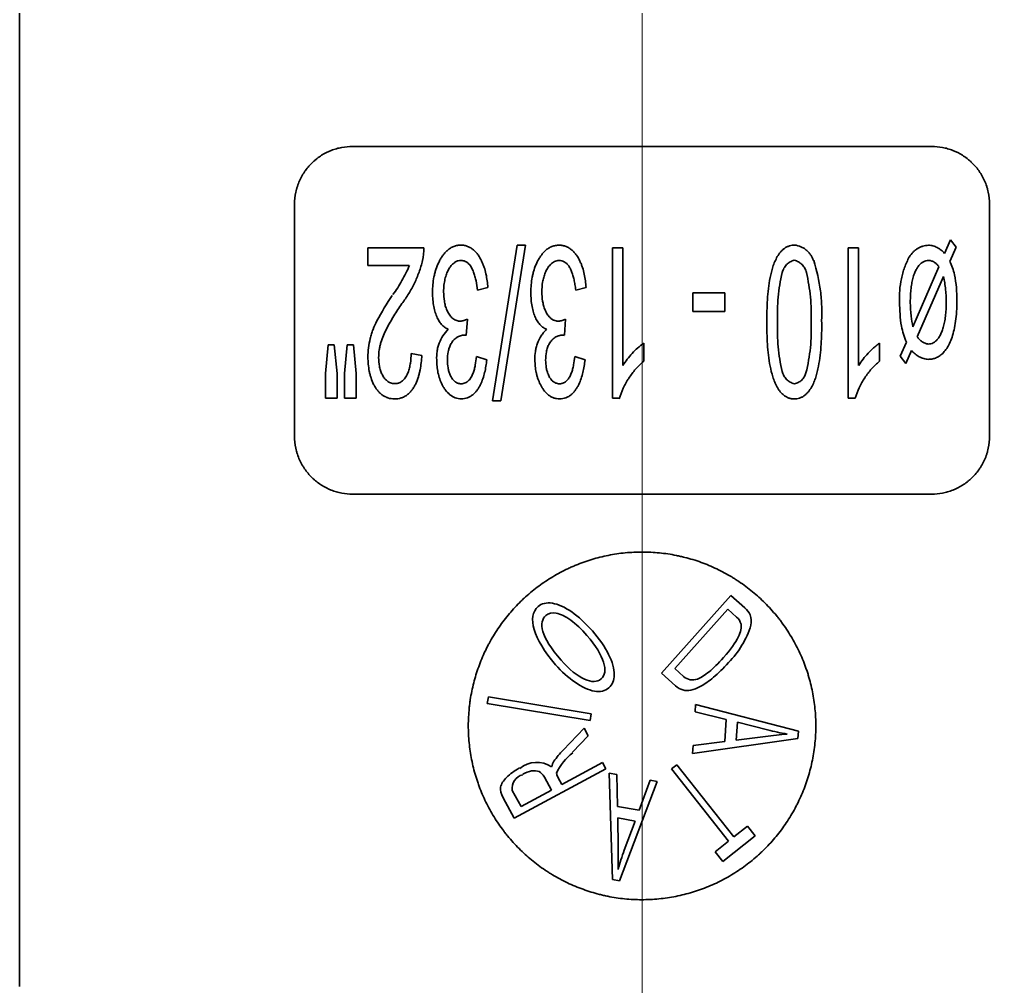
# Model space of a CAD drawing. Extents: x 5987 to 10491, y -672 to 3708.
# Drawn here: x 8642.02 to 8658.77, y 2698.53 to 2715.22 of the extents above; entities that cross this region are included whole.
import ezdxf

# ---------------------------------------------------------------- set-up
doc = ezdxf.new("R2010")
doc.units = 0
doc.header["$LTSCALE"] = 5
doc.layers.get('0').update_dxf_attribs({"linetype": 'CONTINUOUS', "lineweight": 0})
doc.layers.add('1', color=7, linetype='CONTINUOUS', true_color=0xffffff)

msp = doc.modelspace()

# ---------------------------------------------------------------- linework, layer by layer
at = {"color": 4}
msp.add_line((8652.773, 2731.526), (8652.773, 2631.526), dxfattribs=at)
at = {"layer": '1', "color": 7, "linetype": 'Continuous', "lineweight": 35}
for p, q in [((8642.023, 2738.026), (8642.023, 2698.526)), ((8657.773, 2713.026), (8647.773, 2713.026)), ((8646.773, 2708.026), (8646.773, 2712.026)), ((8658.773, 2712.026), (8658.773, 2708.026)), ((8657.997, 2711.178), (8658.1, 2711.417)), ((8658.1, 2711.417), (8658.195, 2711.29)), ((8648.039, 2711.279), (8649.004, 2711.279)), ((8648.039, 2711.279), (8648.039, 2710.971)), ((8650.193, 2708.635), (8650.615, 2711.322)), ((8650.76, 2711.322), (8650.337, 2708.635)), ((8650.615, 2711.322), (8650.76, 2711.322)), ((8652.264, 2711.279), (8652.442, 2711.279)), ((8652.264, 2711.279), (8652.264, 2708.679)), ((8652.442, 2709.245), (8652.442, 2711.279)), ((8656.334, 2711.279), (8656.512, 2711.279)), ((8656.334, 2711.279), (8656.334, 2708.679)), ((8656.512, 2709.245), (8656.512, 2711.279)), ((8658.195, 2711.29), (8658.088, 2711.043)), ((8648.754, 2710.971), (8648.039, 2710.971)), ((8657.45, 2709.913), (8657.896, 2710.948)), ((8657.975, 2710.781), (8657.525, 2709.741)), ((8650.11, 2710.589), (8649.931, 2710.547)), ((8651.806, 2710.589), (8651.627, 2710.547)), ((8653.651, 2710.498), (8654.202, 2710.498)), ((8653.651, 2710.498), (8653.651, 2710.177)), ((8654.202, 2710.177), (8654.202, 2710.498)), ((8654.202, 2710.177), (8653.651, 2710.177)), ((8649.737, 2709.766), (8649.757, 2710.046)), ((8651.433, 2709.767), (8651.453, 2710.046)), ((8657.23, 2709.404), (8657.337, 2709.65)), ((8647.305, 2709.105), (8647.353, 2709.6)), ((8647.353, 2709.6), (8647.46, 2709.6)), ((8647.46, 2709.6), (8647.51, 2709.105)), ((8647.634, 2709.105), (8647.68, 2709.6)), ((8647.68, 2709.6), (8647.789, 2709.6)), ((8647.789, 2709.6), (8647.838, 2709.105)), ((8652.801, 2709.32), (8652.801, 2709.629)), ((8656.871, 2709.32), (8656.871, 2709.629)), ((8657.424, 2709.506), (8657.327, 2709.279)), ((8648.786, 2709.453), (8648.97, 2709.42)), ((8649.913, 2709.4), (8650.092, 2709.342)), ((8651.61, 2709.4), (8651.788, 2709.342)), ((8657.327, 2709.279), (8657.23, 2709.404)), ((8647.305, 2709.105), (8647.305, 2708.679)), ((8647.51, 2708.679), (8647.51, 2709.105)), ((8647.634, 2709.105), (8647.634, 2708.679)), ((8647.838, 2708.679), (8647.838, 2709.105)), ((8647.51, 2708.679), (8647.305, 2708.679)), ((8647.838, 2708.679), (8647.634, 2708.679)), ((8652.379, 2708.679), (8652.264, 2708.679)), ((8656.452, 2708.679), (8656.334, 2708.679)), ((8650.337, 2708.635), (8650.193, 2708.635)), ((8647.773, 2707.026), (8657.773, 2707.026)), ((8654.305, 2705.278), (8653.106, 2703.935)), ((8654.548, 2705.061), (8654.305, 2705.278)), ((8653.337, 2704.014), (8654.252, 2705.04)), ((8654.252, 2705.04), (8654.406, 2704.902)), ((8653.491, 2703.877), (8653.337, 2704.014)), ((8653.106, 2703.935), (8653.348, 2703.719)), ((8650.119, 2703.527), (8650.1, 2703.41)), ((8651.895, 2703.234), (8650.119, 2703.527)), ((8650.1, 2703.41), (8651.876, 2703.116)), ((8653.69, 2703.266), (8653.697, 2703.392)), ((8655.472, 2702.935), (8653.697, 2703.392)), ((8651.876, 2703.116), (8651.895, 2703.234)), ((8653.69, 2703.266), (8654.227, 2703.135)), ((8654.227, 2703.135), (8654.204, 2702.757)), ((8651.773, 2702.984), (8651.41, 2702.609)), ((8651.844, 2702.854), (8651.773, 2702.984)), ((8654.399, 2702.782), (8654.418, 2703.087)), ((8654.418, 2703.087), (8654.94, 2702.956)), ((8651.57, 2702.571), (8651.844, 2702.854)), ((8653.645, 2702.551), (8655.465, 2702.808)), ((8654.903, 2702.844), (8654.399, 2702.782)), ((8655.472, 2702.935), (8655.465, 2702.808)), ((8653.645, 2702.551), (8653.654, 2702.687)), ((8654.204, 2702.757), (8653.654, 2702.687)), ((8650.564, 2701.433), (8652.149, 2702.287)), ((8652.092, 2702.392), (8651.388, 2702.013)), ((8652.149, 2702.287), (8652.092, 2702.392)), ((8653.376, 2702.356), (8653.283, 2702.282)), ((8653.283, 2702.282), (8654.266, 2701.036)), ((8654.36, 2701.11), (8653.376, 2702.356)), ((8651.086, 2702.14), (8651.207, 2701.915)), ((8651.388, 2702.013), (8651.318, 2702.143)), ((8652.339, 2702.188), (8652.205, 2702.211)), ((8652.205, 2702.211), (8652.26, 2700.375)), ((8652.339, 2702.188), (8652.348, 2701.634)), ((8652.386, 2700.353), (8653.035, 2702.067)), ((8652.911, 2702.089), (8652.721, 2701.569)), ((8653.035, 2702.067), (8652.911, 2702.089)), ((8650.375, 2701.785), (8650.564, 2701.433)), ((8650.683, 2701.633), (8650.533, 2701.911)), ((8651.207, 2701.915), (8650.683, 2701.633)), ((8652.721, 2701.569), (8652.348, 2701.634)), ((8652.352, 2701.437), (8652.358, 2700.929)), ((8652.352, 2701.437), (8652.653, 2701.384)), ((8652.653, 2701.384), (8652.465, 2700.879)), ((8654.592, 2701.293), (8654.36, 2701.11)), ((8654.724, 2701.127), (8654.592, 2701.293)), ((8654.165, 2700.685), (8654.724, 2701.127)), ((8654.266, 2701.036), (8654.034, 2700.852)), ((8654.034, 2700.852), (8654.165, 2700.685)), ((8652.26, 2700.375), (8652.386, 2700.353))]:
    msp.add_line(p, q, dxfattribs=at)
for centre, radius, start, end in [((8654.278, 2704.758), 0.405, 27.0957, 48.2605), ((8654.231, 2704.706), 0.263, 17.1388, 48.2605), ((8654.341, 2704.834), 0.317, 346.8867, 20.1022), ((8653.153, 2705.225), 1.569, 315.1419, 342.8269), ((8653.644, 2704.048), 0.23, 228.2605, 291.4392), ((8655.985, 2707.127), 4.3, 255.9385, 260.5571), ((8655.975, 2694.803), 8.112, 94.9161, 97.5911), ((8652.457, 2701.593), 1.459, 135.875, 145.744), ((8652.137, 2701.83), 0.922, 127.4414, 155.8018), ((8650.954, 2701.934), 0.462, 56.3406, 129.2567), ((8651.586, 2702.214), 0.39, 149.005, 164.3647), ((8650.764, 2701.951), 0.235, 101.8972, 189.9808), ((8651.494, 2702.237), 0.2, 188.3447, 208.311), ((8644.248, 2700.748), 8.112, 358.6035, 1.2786), ((8656.496, 2699.382), 4.3, 159.6259, 164.2445)]:
    msp.add_arc(centre, radius, start, end, dxfattribs=at)
for points, knots in [([(8646.773, 2712.026), (8646.773, 2712.098), (8646.781, 2712.168), (8646.799, 2712.253), (8646.803, 2712.27), (8646.812, 2712.304), (8646.817, 2712.321), (8646.833, 2712.37), (8646.846, 2712.402), (8646.874, 2712.465), (8646.889, 2712.495), (8646.914, 2712.539), (8646.923, 2712.553), (8646.941, 2712.581), (8646.951, 2712.595), (8646.999, 2712.663), (8647.042, 2712.712), (8647.101, 2712.767), (8647.113, 2712.778), (8647.138, 2712.798), (8647.15, 2712.809), (8647.188, 2712.838), (8647.214, 2712.856), (8647.294, 2712.906), (8647.35, 2712.934), (8647.437, 2712.969), (8647.467, 2712.979), (8647.527, 2712.996), (8647.557, 2713.003), (8647.648, 2713.02), (8647.71, 2713.026), (8647.773, 2713.026)], [0, 0, 0, 0, 0.125, 0.125, 0.15625, 0.15625, 0.1875, 0.1875, 0.25, 0.25, 0.3125, 0.3125, 0.34375, 0.34375, 0.375, 0.375, 0.5, 0.5, 0.53125, 0.53125, 0.5625, 0.5625, 0.625, 0.625, 0.75, 0.75, 0.8125, 0.8125, 0.875, 0.875, 1, 1, 1, 1]), ([(8658.773, 2712.026), (8658.773, 2712.098), (8658.765, 2712.168), (8658.747, 2712.253), (8658.743, 2712.27), (8658.734, 2712.304), (8658.729, 2712.321), (8658.712, 2712.37), (8658.7, 2712.402), (8658.672, 2712.465), (8658.657, 2712.495), (8658.632, 2712.539), (8658.623, 2712.553), (8658.605, 2712.581), (8658.595, 2712.595), (8658.547, 2712.663), (8658.504, 2712.712), (8658.445, 2712.767), (8658.433, 2712.778), (8658.408, 2712.798), (8658.396, 2712.809), (8658.358, 2712.838), (8658.332, 2712.856), (8658.252, 2712.906), (8658.196, 2712.934), (8658.109, 2712.969), (8658.079, 2712.979), (8658.019, 2712.996), (8657.989, 2713.003), (8657.898, 2713.02), (8657.836, 2713.026), (8657.773, 2713.026)], [0, 0, 0, 0, 0.125, 0.125, 0.15625, 0.15625, 0.1875, 0.1875, 0.25, 0.25, 0.3125, 0.3125, 0.34375, 0.34375, 0.375, 0.375, 0.5, 0.5, 0.53125, 0.53125, 0.5625, 0.5625, 0.625, 0.625, 0.75, 0.75, 0.8125, 0.8125, 0.875, 0.875, 1, 1, 1, 1]), ([(8655.408, 2711.324), (8655.445, 2711.319), (8655.48, 2711.31), (8655.531, 2711.288), (8655.548, 2711.28), (8655.579, 2711.26), (8655.594, 2711.25), (8655.615, 2711.232), (8655.622, 2711.226), (8655.636, 2711.213), (8655.642, 2711.207), (8655.661, 2711.186), (8655.684, 2711.157), (8655.703, 2711.125), (8655.716, 2711.099), (8655.719, 2711.091), (8655.726, 2711.073), (8655.73, 2711.064), (8655.733, 2711.055)], [0, 0, 0, 0, 0.25, 0.25, 0.375, 0.375, 0.5, 0.5, 0.5625, 0.5625, 0.625, 0.625, 0.75, 0.875, 0.875, 0.9375, 0.9375, 1, 1, 1, 1]), ([(8649.648, 2711.322), (8649.626, 2711.322), (8649.595, 2711.32), (8649.564, 2711.313), (8649.543, 2711.307), (8649.533, 2711.304), (8649.503, 2711.292), (8649.484, 2711.283), (8649.456, 2711.266), (8649.448, 2711.26), (8649.43, 2711.247), (8649.422, 2711.24), (8649.397, 2711.218), (8649.382, 2711.203), (8649.354, 2711.171), (8649.34, 2711.154), (8649.315, 2711.118), (8649.303, 2711.1), (8649.281, 2711.062), (8649.271, 2711.042), (8649.243, 2710.984), (8649.227, 2710.943), (8649.206, 2710.88), (8649.2, 2710.859), (8649.189, 2710.816), (8649.184, 2710.795), (8649.163, 2710.686), (8649.156, 2710.598), (8649.156, 2710.51)], [0, 0, 0, 0, 0.0625, 0.09375, 0.09375, 0.125, 0.125, 0.1875, 0.1875, 0.21875, 0.21875, 0.25, 0.25, 0.3125, 0.3125, 0.375, 0.375, 0.4375, 0.4375, 0.5, 0.5, 0.625, 0.625, 0.6875, 0.6875, 0.75, 0.75, 1, 1, 1, 1]), ([(8650.11, 2710.589), (8650.107, 2710.629), (8650.104, 2710.669), (8650.093, 2710.747), (8650.087, 2710.786), (8650.07, 2710.864), (8650.059, 2710.902), (8650.041, 2710.958), (8650.034, 2710.977), (8650.019, 2711.014), (8650.011, 2711.032), (8649.985, 2711.086), (8649.965, 2711.121), (8649.93, 2711.169), (8649.918, 2711.184), (8649.898, 2711.206), (8649.891, 2711.213), (8649.876, 2711.227), (8649.869, 2711.234), (8649.847, 2711.253), (8649.831, 2711.264), (8649.806, 2711.28), (8649.797, 2711.285), (8649.779, 2711.293), (8649.753, 2711.305), (8649.725, 2711.313), (8649.696, 2711.319), (8649.687, 2711.32), (8649.667, 2711.322), (8649.658, 2711.322), (8649.648, 2711.322)], [0, 0, 0, 0, 0.125, 0.125, 0.25, 0.25, 0.375, 0.375, 0.4375, 0.4375, 0.5, 0.5, 0.625, 0.625, 0.6875, 0.6875, 0.71875, 0.71875, 0.75, 0.75, 0.8125, 0.8125, 0.84375, 0.84375, 0.875, 0.9375, 0.9375, 0.96875, 0.96875, 1, 1, 1, 1]), ([(8651.344, 2711.322), (8651.322, 2711.322), (8651.29, 2711.319), (8651.258, 2711.312), (8651.237, 2711.306), (8651.226, 2711.303), (8651.196, 2711.291), (8651.177, 2711.281), (8651.149, 2711.263), (8651.14, 2711.257), (8651.123, 2711.244), (8651.114, 2711.237), (8651.09, 2711.215), (8651.075, 2711.199), (8651.047, 2711.166), (8651.033, 2711.149), (8651.014, 2711.122), (8651.008, 2711.113), (8650.997, 2711.094), (8650.98, 2711.066), (8650.965, 2711.038), (8650.937, 2710.979), (8650.921, 2710.938), (8650.901, 2710.876), (8650.895, 2710.855), (8650.885, 2710.812), (8650.88, 2710.791), (8650.859, 2710.684), (8650.853, 2710.597), (8650.853, 2710.51)], [0, 0, 0, 0, 0.0625, 0.09375, 0.09375, 0.125, 0.125, 0.1875, 0.1875, 0.21875, 0.21875, 0.25, 0.25, 0.3125, 0.3125, 0.375, 0.375, 0.40625, 0.40625, 0.4375, 0.5, 0.5, 0.625, 0.625, 0.6875, 0.6875, 0.75, 0.75, 1, 1, 1, 1]), ([(8651.806, 2710.589), (8651.802, 2710.668), (8651.792, 2710.746), (8651.767, 2710.861), (8651.757, 2710.898), (8651.738, 2710.954), (8651.732, 2710.973), (8651.717, 2711.01), (8651.709, 2711.028), (8651.683, 2711.082), (8651.664, 2711.117), (8651.629, 2711.165), (8651.616, 2711.181), (8651.59, 2711.211), (8651.576, 2711.224), (8651.554, 2711.244), (8651.546, 2711.25), (8651.53, 2711.262), (8651.522, 2711.267), (8651.496, 2711.283), (8651.479, 2711.292), (8651.451, 2711.303), (8651.442, 2711.307), (8651.423, 2711.312), (8651.413, 2711.315), (8651.384, 2711.32), (8651.364, 2711.322), (8651.344, 2711.322)], [0, 0, 0, 0, 0.25, 0.25, 0.375, 0.375, 0.4375, 0.4375, 0.5, 0.5, 0.625, 0.625, 0.6875, 0.6875, 0.75, 0.75, 0.78125, 0.78125, 0.8125, 0.8125, 0.875, 0.875, 0.90625, 0.90625, 0.9375, 0.9375, 1, 1, 1, 1]), ([(8654.927, 2709.996), (8654.927, 2710.061), (8654.928, 2710.125), (8654.931, 2710.253), (8654.934, 2710.317), (8654.942, 2710.445), (8654.948, 2710.508), (8654.963, 2710.636), (8654.972, 2710.699), (8654.991, 2710.793), (8654.997, 2710.825), (8655.013, 2710.887), (8655.022, 2710.917), (8655.041, 2710.978), (8655.052, 2711.009), (8655.078, 2711.068), (8655.092, 2711.096), (8655.116, 2711.138), (8655.124, 2711.151), (8655.143, 2711.178), (8655.152, 2711.19), (8655.173, 2711.214), (8655.183, 2711.226), (8655.207, 2711.248), (8655.219, 2711.258), (8655.245, 2711.277), (8655.258, 2711.285), (8655.279, 2711.295), (8655.286, 2711.299), (8655.301, 2711.305), (8655.308, 2711.307), (8655.331, 2711.314), (8655.346, 2711.318), (8655.377, 2711.322), (8655.392, 2711.322), (8655.408, 2711.322)], [0, 0, 0, 0, 0.125, 0.125, 0.25, 0.25, 0.375, 0.375, 0.5, 0.5, 0.5625, 0.5625, 0.625, 0.625, 0.6875, 0.6875, 0.75, 0.75, 0.78125, 0.78125, 0.8125, 0.8125, 0.84375, 0.84375, 0.875, 0.875, 0.90625, 0.90625, 0.921875, 0.921875, 0.9375, 0.9375, 0.96875, 0.96875, 1, 1, 1, 1]), ([(8657.388, 2711.12), (8657.406, 2711.151), (8657.427, 2711.178), (8657.457, 2711.209), (8657.464, 2711.214), (8657.477, 2711.226), (8657.483, 2711.231), (8657.503, 2711.247), (8657.531, 2711.266), (8657.56, 2711.281), (8657.583, 2711.291), (8657.591, 2711.294), (8657.606, 2711.3), (8657.614, 2711.302), (8657.653, 2711.314), (8657.685, 2711.319), (8657.717, 2711.321)], [0, 0, 0, 0, 0.25, 0.25, 0.3125, 0.3125, 0.375, 0.375, 0.5, 0.625, 0.625, 0.6875, 0.6875, 0.75, 0.75, 1, 1, 1, 1]), ([(8657.717, 2711.321), (8657.744, 2711.32), (8657.77, 2711.316), (8657.808, 2711.306), (8657.821, 2711.302), (8657.846, 2711.293), (8657.858, 2711.287), (8657.894, 2711.269), (8657.917, 2711.255), (8657.949, 2711.229), (8657.959, 2711.22), (8657.979, 2711.2), (8657.988, 2711.189), (8657.997, 2711.178)], [0, 0, 0, 0, 0.25, 0.25, 0.375, 0.375, 0.5, 0.5, 0.75, 0.75, 0.875, 0.875, 1, 1, 1, 1]), ([(8648.983, 2711.056), (8648.966, 2710.988), (8648.946, 2710.921), (8648.899, 2710.791), (8648.846, 2710.664), (8648.78, 2710.544), (8648.726, 2710.456), (8648.707, 2710.427), (8648.669, 2710.37), (8648.649, 2710.342), (8648.628, 2710.315)], [0, 0, 0, 0, 0.25, 0.25, 0.5, 0.75, 0.75, 0.875, 0.875, 1, 1, 1, 1]), ([(8649.931, 2710.547), (8649.925, 2710.6), (8649.917, 2710.653), (8649.901, 2710.731), (8649.895, 2710.757), (8649.881, 2710.809), (8649.873, 2710.834), (8649.854, 2710.884), (8649.843, 2710.908), (8649.824, 2710.943), (8649.817, 2710.954), (8649.801, 2710.976), (8649.793, 2710.987), (8649.775, 2711.006), (8649.765, 2711.015), (8649.749, 2711.026), (8649.744, 2711.03), (8649.733, 2711.037), (8649.727, 2711.04), (8649.71, 2711.048), (8649.697, 2711.052), (8649.672, 2711.057), (8649.659, 2711.059), (8649.646, 2711.059)], [0, 0, 0, 0, 0.25, 0.25, 0.375, 0.375, 0.5, 0.5, 0.625, 0.625, 0.6875, 0.6875, 0.75, 0.75, 0.8125, 0.8125, 0.84375, 0.84375, 0.875, 0.875, 0.9375, 0.9375, 1, 1, 1, 1]), ([(8651.342, 2711.059), (8651.328, 2711.059), (8651.314, 2711.057), (8651.286, 2711.05), (8651.273, 2711.045), (8651.248, 2711.033), (8651.236, 2711.025), (8651.213, 2711.008), (8651.202, 2710.999), (8651.183, 2710.979), (8651.173, 2710.968), (8651.156, 2710.946), (8651.148, 2710.934), (8651.126, 2710.898), (8651.113, 2710.873), (8651.097, 2710.834), (8651.092, 2710.82), (8651.083, 2710.793), (8651.079, 2710.78), (8651.067, 2710.739), (8651.061, 2710.711), (8651.047, 2710.628), (8651.043, 2710.572), (8651.043, 2710.516)], [0, 0, 0, 0, 0.0625, 0.0625, 0.125, 0.125, 0.1875, 0.1875, 0.25, 0.25, 0.3125, 0.3125, 0.375, 0.375, 0.5, 0.5, 0.5625, 0.5625, 0.625, 0.625, 0.75, 0.75, 1, 1, 1, 1]), ([(8655.4, 2711.063), (8655.375, 2711.057), (8655.351, 2711.047), (8655.317, 2711.027), (8655.306, 2711.02), (8655.286, 2711.004), (8655.276, 2710.995), (8655.258, 2710.977), (8655.25, 2710.967), (8655.234, 2710.945), (8655.22, 2710.923), (8655.209, 2710.899), (8655.2, 2710.875), (8655.196, 2710.862), (8655.193, 2710.849)], [0, 0, 0, 0, 0.25, 0.25, 0.375, 0.375, 0.5, 0.5, 0.625, 0.625, 0.75, 0.875, 0.875, 1, 1, 1, 1]), ([(8655.609, 2710.85), (8655.603, 2710.876), (8655.594, 2710.901), (8655.575, 2710.935), (8655.568, 2710.946), (8655.552, 2710.967), (8655.544, 2710.977), (8655.53, 2710.991), (8655.525, 2710.996), (8655.515, 2711.004), (8655.51, 2711.009), (8655.495, 2711.021), (8655.473, 2711.035), (8655.45, 2711.046), (8655.426, 2711.056), (8655.414, 2711.06), (8655.401, 2711.063)], [0, 0, 0, 0, 0.25, 0.25, 0.375, 0.375, 0.5, 0.5, 0.5625, 0.5625, 0.625, 0.625, 0.75, 0.875, 0.875, 1, 1, 1, 1]), ([(8655.738, 2711.057), (8655.792, 2710.884), (8655.83, 2710.71), (8655.864, 2710.445), (8655.871, 2710.356), (8655.877, 2710.177), (8655.876, 2710.087), (8655.872, 2709.997)], [0, 0, 0, 0, 0.5, 0.5, 0.75, 0.75, 1, 1, 1, 1]), ([(8657.22, 2710.339), (8657.215, 2710.408), (8657.216, 2710.475), (8657.226, 2710.61), (8657.236, 2710.677), (8657.257, 2710.776), (8657.265, 2710.809), (8657.284, 2710.874), (8657.294, 2710.906), (8657.329, 2711.001), (8657.356, 2711.062), (8657.386, 2711.121)], [0, 0, 0, 0, 0.25, 0.25, 0.5, 0.5, 0.625, 0.625, 0.75, 0.75, 1, 1, 1, 1]), ([(8657.896, 2710.948), (8657.886, 2710.964), (8657.875, 2710.979), (8657.856, 2710.998), (8657.85, 2711.004), (8657.836, 2711.016), (8657.821, 2711.026), (8657.806, 2711.034), (8657.79, 2711.042), (8657.782, 2711.045), (8657.757, 2711.054), (8657.741, 2711.057), (8657.723, 2711.059)], [0, 0, 0, 0, 0.25, 0.25, 0.375, 0.375, 0.5, 0.625, 0.625, 0.75, 0.75, 1, 1, 1, 1]), ([(8648.472, 2710.471), (8648.529, 2710.547), (8648.581, 2710.628), (8648.675, 2710.794), (8648.718, 2710.881), (8648.756, 2710.97)], [0, 0, 0, 0, 0.5, 0.5, 1, 1, 1, 1]), ([(8658.024, 2710.335), (8658.026, 2710.411), (8658.022, 2710.486), (8658.006, 2710.635), (8657.993, 2710.708), (8657.975, 2710.781)], [0, 0, 0, 0, 0.5, 0.5, 1, 1, 1, 1]), ([(8649.426, 2709.87), (8649.408, 2709.878), (8649.373, 2709.897), (8649.323, 2709.939), (8649.277, 2709.995), (8649.235, 2710.068), (8649.201, 2710.156), (8649.176, 2710.259), (8649.16, 2710.376), (8649.156, 2710.463), (8649.156, 2710.51)], [0, 0, 0, 0, 0.122262, 0.247653, 0.373044, 0.498435, 0.623827, 0.749218, 0.874609, 1, 1, 1, 1]), ([(8649.347, 2710.516), (8649.347, 2710.461), (8649.351, 2710.408), (8649.364, 2710.329), (8649.369, 2710.303), (8649.38, 2710.265), (8649.384, 2710.252), (8649.393, 2710.226), (8649.398, 2710.214), (8649.414, 2710.176), (8649.426, 2710.153), (8649.448, 2710.119), (8649.455, 2710.109), (8649.472, 2710.088), (8649.482, 2710.078), (8649.501, 2710.06), (8649.511, 2710.052), (8649.533, 2710.037), (8649.545, 2710.031), (8649.569, 2710.021), (8649.581, 2710.017), (8649.6, 2710.013), (8649.607, 2710.012), (8649.62, 2710.011), (8649.626, 2710.01), (8649.633, 2710.01)], [0, 0, 0, 0, 0.25, 0.25, 0.375, 0.375, 0.4375, 0.4375, 0.5, 0.5, 0.625, 0.625, 0.6875, 0.6875, 0.75, 0.75, 0.8125, 0.8125, 0.875, 0.875, 0.9375, 0.9375, 0.96875, 0.96875, 1, 1, 1, 1]), ([(8651.123, 2709.87), (8651.105, 2709.878), (8651.069, 2709.897), (8651.018, 2709.94), (8650.972, 2709.997), (8650.931, 2710.07), (8650.897, 2710.158), (8650.872, 2710.26), (8650.856, 2710.377), (8650.853, 2710.464), (8650.853, 2710.51)], [0, 0, 0, 0, 0.122256, 0.247648, 0.37304, 0.498432, 0.623824, 0.749216, 0.874608, 1, 1, 1, 1]), ([(8651.043, 2710.516), (8651.043, 2710.462), (8651.047, 2710.409), (8651.06, 2710.331), (8651.065, 2710.306), (8651.076, 2710.267), (8651.08, 2710.255), (8651.088, 2710.229), (8651.093, 2710.217), (8651.109, 2710.18), (8651.121, 2710.156), (8651.142, 2710.122), (8651.15, 2710.111), (8651.167, 2710.09), (8651.176, 2710.08), (8651.195, 2710.062), (8651.205, 2710.054), (8651.222, 2710.042), (8651.228, 2710.039), (8651.239, 2710.032), (8651.245, 2710.029), (8651.263, 2710.021), (8651.276, 2710.017), (8651.296, 2710.013), (8651.302, 2710.012), (8651.316, 2710.011), (8651.323, 2710.01), (8651.329, 2710.01)], [0, 0, 0, 0, 0.25, 0.25, 0.375, 0.375, 0.4375, 0.4375, 0.5, 0.5, 0.625, 0.625, 0.6875, 0.6875, 0.75, 0.75, 0.8125, 0.8125, 0.84375, 0.84375, 0.875, 0.875, 0.9375, 0.9375, 0.96875, 0.96875, 1, 1, 1, 1]), ([(8648.628, 2710.315), (8648.58, 2710.245), (8648.533, 2710.174), (8648.466, 2710.065), (8648.444, 2710.028), (8648.401, 2709.954), (8648.381, 2709.917), (8648.322, 2709.803), (8648.288, 2709.725), (8648.258, 2709.62), (8648.252, 2709.599), (8648.243, 2709.556), (8648.239, 2709.535), (8648.229, 2709.47), (8648.225, 2709.426), (8648.225, 2709.382)], [0, 0, 0, 0, 0.25, 0.25, 0.375, 0.375, 0.5, 0.5, 0.75, 0.75, 0.8125, 0.8125, 0.875, 0.875, 1, 1, 1, 1]), ([(8648.04, 2709.39), (8648.04, 2709.445), (8648.044, 2709.499), (8648.058, 2709.607), (8648.067, 2709.66), (8648.087, 2709.738), (8648.094, 2709.764), (8648.11, 2709.816), (8648.119, 2709.842), (8648.148, 2709.918), (8648.17, 2709.967), (8648.195, 2710.014)], [0, 0, 0, 0, 0.25, 0.25, 0.5, 0.5, 0.625, 0.625, 0.75, 0.75, 1, 1, 1, 1]), ([(8649.633, 2710.01), (8649.655, 2710.012), (8649.676, 2710.016), (8649.717, 2710.028), (8649.737, 2710.036), (8649.757, 2710.046)], [0, 0, 0, 0, 0.5, 0.5, 1, 1, 1, 1]), ([(8651.329, 2710.01), (8651.351, 2710.012), (8651.372, 2710.016), (8651.403, 2710.025), (8651.413, 2710.028), (8651.434, 2710.036), (8651.443, 2710.041), (8651.453, 2710.046)], [0, 0, 0, 0, 0.5, 0.5, 0.75, 0.75, 1, 1, 1, 1]), ([(8654.927, 2709.996), (8654.927, 2709.933), (8654.928, 2709.869), (8654.931, 2709.741), (8654.934, 2709.677), (8654.942, 2709.55), (8654.947, 2709.486), (8654.962, 2709.36), (8654.971, 2709.296), (8654.996, 2709.172), (8655.011, 2709.11), (8655.041, 2709.02), (8655.052, 2708.99), (8655.076, 2708.931), (8655.09, 2708.902), (8655.113, 2708.86), (8655.122, 2708.846), (8655.139, 2708.819), (8655.148, 2708.806), (8655.178, 2708.769), (8655.2, 2708.747), (8655.231, 2708.723), (8655.238, 2708.718), (8655.251, 2708.71), (8655.272, 2708.698), (8655.293, 2708.688), (8655.316, 2708.681), (8655.323, 2708.679), (8655.338, 2708.675), (8655.362, 2708.67), (8655.385, 2708.669), (8655.401, 2708.669)], [0, 0, 0, 0, 0.125, 0.125, 0.25, 0.25, 0.375, 0.375, 0.5, 0.5, 0.625, 0.625, 0.6875, 0.6875, 0.75, 0.75, 0.78125, 0.78125, 0.8125, 0.8125, 0.875, 0.875, 0.890625, 0.890625, 0.90625, 0.9375, 0.9375, 0.953125, 0.953125, 0.96875, 1, 1, 1, 1]), ([(8655.876, 2709.996), (8655.876, 2709.932), (8655.875, 2709.868), (8655.872, 2709.74), (8655.869, 2709.676), (8655.861, 2709.549), (8655.855, 2709.485), (8655.84, 2709.358), (8655.831, 2709.294), (8655.813, 2709.201), (8655.806, 2709.169), (8655.791, 2709.108), (8655.782, 2709.077), (8655.768, 2709.031), (8655.762, 2709.016), (8655.751, 2708.986), (8655.746, 2708.971), (8655.727, 2708.927), (8655.713, 2708.898), (8655.689, 2708.857), (8655.681, 2708.843), (8655.663, 2708.817), (8655.644, 2708.792), (8655.623, 2708.768), (8655.606, 2708.752), (8655.6, 2708.747), (8655.588, 2708.736), (8655.582, 2708.731), (8655.563, 2708.717), (8655.55, 2708.709), (8655.529, 2708.698), (8655.522, 2708.695), (8655.508, 2708.689), (8655.5, 2708.686), (8655.463, 2708.673), (8655.432, 2708.669), (8655.401, 2708.669)], [0, 0, 0, 0, 0.125, 0.125, 0.25, 0.25, 0.375, 0.375, 0.5, 0.5, 0.5625, 0.5625, 0.625, 0.625, 0.65625, 0.65625, 0.6875, 0.6875, 0.75, 0.75, 0.78125, 0.78125, 0.8125, 0.84375, 0.84375, 0.859375, 0.859375, 0.875, 0.875, 0.90625, 0.90625, 0.921875, 0.921875, 0.9375, 0.9375, 1, 1, 1, 1]), ([(8649.228, 2709.342), (8649.225, 2709.392), (8649.227, 2709.44), (8649.237, 2709.512), (8649.242, 2709.536), (8649.255, 2709.584), (8649.262, 2709.607), (8649.288, 2709.675), (8649.31, 2709.718), (8649.362, 2709.799), (8649.392, 2709.836), (8649.426, 2709.87)], [0, 0, 0, 0, 0.25, 0.25, 0.375, 0.375, 0.5, 0.5, 0.75, 0.75, 1, 1, 1, 1]), ([(8650.924, 2709.342), (8650.921, 2709.391), (8650.923, 2709.44), (8650.934, 2709.511), (8650.938, 2709.535), (8650.948, 2709.57), (8650.951, 2709.582), (8650.958, 2709.605), (8650.962, 2709.617), (8650.984, 2709.673), (8651.005, 2709.716), (8651.038, 2709.767), (8651.045, 2709.777), (8651.059, 2709.797), (8651.081, 2709.826), (8651.106, 2709.853), (8651.123, 2709.87)], [0, 0, 0, 0, 0.25, 0.25, 0.375, 0.375, 0.4375, 0.4375, 0.5, 0.5, 0.75, 0.75, 0.8125, 0.8125, 0.875, 1, 1, 1, 1]), ([(8649.412, 2709.336), (8649.412, 2709.386), (8649.416, 2709.436), (8649.431, 2709.508), (8649.437, 2709.532), (8649.45, 2709.567), (8649.454, 2709.579), (8649.465, 2709.601), (8649.476, 2709.623), (8649.489, 2709.644), (8649.503, 2709.664), (8649.511, 2709.674), (8649.535, 2709.701), (8649.554, 2709.717), (8649.579, 2709.733), (8649.584, 2709.736), (8649.595, 2709.742), (8649.611, 2709.75), (8649.639, 2709.761), (8649.662, 2709.766), (8649.686, 2709.77), (8649.698, 2709.771), (8649.71, 2709.77)], [0, 0, 0, 0, 0.25, 0.25, 0.375, 0.375, 0.4375, 0.4375, 0.5, 0.5625, 0.5625, 0.625, 0.625, 0.75, 0.75, 0.78125, 0.78125, 0.8125, 0.875, 0.9375, 0.9375, 1, 1, 1, 1]), ([(8649.737, 2709.766), (8649.732, 2709.768), (8649.728, 2709.768), (8649.718, 2709.77), (8649.714, 2709.77), (8649.709, 2709.771)], [0, 0, 0, 0, 0.5, 0.5, 1, 1, 1, 1]), ([(8651.407, 2709.77), (8651.382, 2709.771), (8651.358, 2709.767), (8651.329, 2709.758), (8651.323, 2709.756), (8651.311, 2709.752), (8651.295, 2709.745), (8651.279, 2709.736), (8651.258, 2709.722), (8651.249, 2709.714), (8651.23, 2709.698), (8651.222, 2709.69), (8651.205, 2709.671), (8651.198, 2709.662), (8651.184, 2709.641), (8651.177, 2709.631), (8651.159, 2709.599), (8651.149, 2709.577), (8651.137, 2709.542), (8651.134, 2709.53), (8651.127, 2709.506), (8651.124, 2709.494), (8651.112, 2709.434), (8651.108, 2709.386), (8651.108, 2709.336)], [0, 0, 0, 0, 0.125, 0.125, 0.15625, 0.15625, 0.1875, 0.25, 0.25, 0.3125, 0.3125, 0.375, 0.375, 0.4375, 0.4375, 0.5, 0.5, 0.625, 0.625, 0.6875, 0.6875, 0.75, 0.75, 1, 1, 1, 1]), ([(8657.525, 2709.74), (8657.535, 2709.723), (8657.548, 2709.707), (8657.568, 2709.685), (8657.576, 2709.679), (8657.591, 2709.666), (8657.599, 2709.66), (8657.623, 2709.644), (8657.64, 2709.636), (8657.676, 2709.622), (8657.695, 2709.618), (8657.713, 2709.615)], [0, 0, 0, 0, 0.25, 0.25, 0.375, 0.375, 0.5, 0.5, 0.75, 0.75, 1, 1, 1, 1]), ([(8652.442, 2709.245), (8652.489, 2709.321), (8652.543, 2709.391), (8652.662, 2709.519), (8652.728, 2709.577), (8652.801, 2709.629)], [0, 0, 0, 0, 0.5, 0.5, 1, 1, 1, 1]), ([(8656.513, 2709.245), (8656.56, 2709.322), (8656.614, 2709.392), (8656.704, 2709.488), (8656.736, 2709.519), (8656.785, 2709.562), (8656.802, 2709.576), (8656.836, 2709.604), (8656.853, 2709.617), (8656.871, 2709.629)], [0, 0, 0, 0, 0.5, 0.5, 0.75, 0.75, 0.875, 0.875, 1, 1, 1, 1]), ([(8657.716, 2709.351), (8657.689, 2709.354), (8657.662, 2709.359), (8657.622, 2709.37), (8657.609, 2709.375), (8657.583, 2709.385), (8657.57, 2709.391), (8657.532, 2709.411), (8657.508, 2709.426), (8657.475, 2709.453), (8657.464, 2709.463), (8657.443, 2709.484), (8657.433, 2709.495), (8657.424, 2709.506)], [0, 0, 0, 0, 0.25, 0.25, 0.375, 0.375, 0.5, 0.5, 0.75, 0.75, 0.875, 0.875, 1, 1, 1, 1]), ([(8648.496, 2708.669), (8648.459, 2708.669), (8648.422, 2708.674), (8648.377, 2708.689), (8648.368, 2708.692), (8648.351, 2708.7), (8648.325, 2708.712), (8648.301, 2708.727), (8648.278, 2708.744), (8648.27, 2708.75), (8648.256, 2708.763), (8648.248, 2708.769), (8648.228, 2708.79), (8648.215, 2708.804), (8648.19, 2708.835), (8648.179, 2708.851), (8648.158, 2708.884), (8648.148, 2708.902), (8648.121, 2708.955), (8648.106, 2708.992), (8648.087, 2709.049), (8648.082, 2709.069), (8648.071, 2709.108), (8648.067, 2709.128), (8648.055, 2709.187), (8648.05, 2709.228), (8648.042, 2709.308), (8648.041, 2709.349), (8648.041, 2709.39)], [0, 0, 0, 0, 0.125, 0.125, 0.15625, 0.15625, 0.1875, 0.25, 0.25, 0.28125, 0.28125, 0.3125, 0.3125, 0.375, 0.375, 0.4375, 0.4375, 0.5, 0.5, 0.625, 0.625, 0.6875, 0.6875, 0.75, 0.75, 0.875, 0.875, 1, 1, 1, 1]), ([(8648.225, 2709.382), (8648.225, 2709.332), (8648.229, 2709.282), (8648.241, 2709.221), (8648.244, 2709.209), (8648.25, 2709.185), (8648.253, 2709.173), (8648.265, 2709.138), (8648.274, 2709.115), (8648.29, 2709.082), (8648.296, 2709.071), (8648.308, 2709.05), (8648.322, 2709.03), (8648.337, 2709.012), (8648.35, 2708.999), (8648.354, 2708.994), (8648.363, 2708.986), (8648.367, 2708.982), (8648.381, 2708.971), (8648.391, 2708.965), (8648.406, 2708.956), (8648.411, 2708.953), (8648.422, 2708.948), (8648.427, 2708.946), (8648.455, 2708.936), (8648.477, 2708.932), (8648.5, 2708.932)], [0, 0, 0, 0, 0.25, 0.25, 0.3125, 0.3125, 0.375, 0.375, 0.5, 0.5, 0.5625, 0.5625, 0.625, 0.6875, 0.6875, 0.71875, 0.71875, 0.75, 0.75, 0.8125, 0.8125, 0.84375, 0.84375, 0.875, 0.875, 1, 1, 1, 1]), ([(8648.496, 2708.669), (8648.535, 2708.669), (8648.574, 2708.674), (8648.621, 2708.688), (8648.63, 2708.692), (8648.648, 2708.699), (8648.675, 2708.711), (8648.701, 2708.727), (8648.733, 2708.751), (8648.748, 2708.764), (8648.777, 2708.793), (8648.79, 2708.809), (8648.815, 2708.841), (8648.826, 2708.859), (8648.848, 2708.894), (8648.857, 2708.913), (8648.884, 2708.969), (8648.898, 2709.008), (8648.917, 2709.068), (8648.922, 2709.088), (8648.932, 2709.129), (8648.936, 2709.15), (8648.949, 2709.211), (8648.955, 2709.252), (8648.964, 2709.336), (8648.968, 2709.378), (8648.97, 2709.42)], [0, 0, 0, 0, 0.125, 0.125, 0.15625, 0.15625, 0.1875, 0.25, 0.25, 0.3125, 0.3125, 0.375, 0.375, 0.4375, 0.4375, 0.5, 0.5, 0.625, 0.625, 0.6875, 0.6875, 0.75, 0.75, 0.875, 0.875, 1, 1, 1, 1]), ([(8648.786, 2709.453), (8648.785, 2709.397), (8648.782, 2709.342), (8648.769, 2709.259), (8648.764, 2709.232), (8648.754, 2709.191), (8648.75, 2709.178), (8648.742, 2709.151), (8648.737, 2709.138), (8648.727, 2709.112), (8648.721, 2709.1), (8648.709, 2709.075), (8648.702, 2709.063), (8648.68, 2709.028), (8648.663, 2709.007), (8648.639, 2708.984), (8648.633, 2708.98), (8648.623, 2708.972), (8648.606, 2708.96), (8648.589, 2708.951), (8648.571, 2708.944), (8648.564, 2708.942), (8648.552, 2708.938), (8648.533, 2708.934), (8648.513, 2708.932), (8648.5, 2708.932)], [0, 0, 0, 0, 0.25, 0.25, 0.375, 0.375, 0.4375, 0.4375, 0.5, 0.5, 0.5625, 0.5625, 0.625, 0.625, 0.75, 0.75, 0.78125, 0.78125, 0.8125, 0.875, 0.875, 0.90625, 0.90625, 0.9375, 1, 1, 1, 1]), ([(8649.654, 2708.669), (8649.618, 2708.669), (8649.583, 2708.675), (8649.515, 2708.701), (8649.484, 2708.719), (8649.427, 2708.765), (8649.403, 2708.791), (8649.369, 2708.834), (8649.359, 2708.85), (8649.339, 2708.881), (8649.33, 2708.897), (8649.305, 2708.946), (8649.291, 2708.979), (8649.267, 2709.049), (8649.257, 2709.085), (8649.242, 2709.158), (8649.237, 2709.194), (8649.229, 2709.268), (8649.228, 2709.305), (8649.228, 2709.342)], [0, 0, 0, 0, 0.125, 0.125, 0.25, 0.25, 0.375, 0.375, 0.4375, 0.4375, 0.5, 0.5, 0.625, 0.625, 0.75, 0.75, 0.875, 0.875, 1, 1, 1, 1]), ([(8649.412, 2709.336), (8649.412, 2709.293), (8649.415, 2709.249), (8649.427, 2709.185), (8649.431, 2709.164), (8649.443, 2709.122), (8649.451, 2709.101), (8649.464, 2709.071), (8649.469, 2709.062), (8649.48, 2709.043), (8649.485, 2709.033), (8649.504, 2709.006), (8649.518, 2708.99), (8649.538, 2708.973), (8649.542, 2708.969), (8649.55, 2708.963), (8649.555, 2708.96), (8649.568, 2708.951), (8649.578, 2708.946), (8649.592, 2708.94), (8649.597, 2708.939), (8649.608, 2708.936), (8649.613, 2708.934), (8649.629, 2708.931), (8649.639, 2708.93), (8649.65, 2708.93)], [0, 0, 0, 0, 0.25, 0.25, 0.375, 0.375, 0.5, 0.5, 0.5625, 0.5625, 0.625, 0.625, 0.75, 0.75, 0.78125, 0.78125, 0.8125, 0.8125, 0.875, 0.875, 0.90625, 0.90625, 0.9375, 0.9375, 1, 1, 1, 1]), ([(8649.65, 2708.93), (8649.674, 2708.93), (8649.697, 2708.935), (8649.73, 2708.949), (8649.741, 2708.955), (8649.76, 2708.969), (8649.77, 2708.977), (8649.796, 2709.003), (8649.81, 2709.023), (8649.829, 2709.055), (8649.834, 2709.066), (8649.845, 2709.088), (8649.85, 2709.099), (8649.863, 2709.133), (8649.871, 2709.157), (8649.884, 2709.204), (8649.889, 2709.228), (8649.903, 2709.301), (8649.909, 2709.35), (8649.913, 2709.4)], [0, 0, 0, 0, 0.125, 0.125, 0.1875, 0.1875, 0.25, 0.25, 0.375, 0.375, 0.4375, 0.4375, 0.5, 0.5, 0.625, 0.625, 0.75, 0.75, 1, 1, 1, 1]), ([(8649.654, 2708.669), (8649.69, 2708.669), (8649.725, 2708.675), (8649.767, 2708.69), (8649.775, 2708.694), (8649.791, 2708.702), (8649.815, 2708.714), (8649.837, 2708.73), (8649.858, 2708.747), (8649.865, 2708.753), (8649.878, 2708.766), (8649.898, 2708.785), (8649.915, 2708.807), (8649.936, 2708.836), (8649.946, 2708.851), (8649.965, 2708.883), (8649.974, 2708.899), (8649.998, 2708.949), (8650.012, 2708.983), (8650.036, 2709.052), (8650.046, 2709.088), (8650.064, 2709.159), (8650.071, 2709.196), (8650.083, 2709.269), (8650.088, 2709.306), (8650.092, 2709.342)], [0, 0, 0, 0, 0.125, 0.125, 0.15625, 0.15625, 0.1875, 0.25, 0.25, 0.28125, 0.28125, 0.3125, 0.375, 0.375, 0.4375, 0.4375, 0.5, 0.5, 0.625, 0.625, 0.75, 0.75, 0.875, 0.875, 1, 1, 1, 1]), ([(8651.35, 2708.669), (8651.332, 2708.669), (8651.313, 2708.67), (8651.287, 2708.675), (8651.278, 2708.677), (8651.26, 2708.682), (8651.252, 2708.685), (8651.226, 2708.695), (8651.209, 2708.703), (8651.186, 2708.717), (8651.178, 2708.722), (8651.163, 2708.733), (8651.156, 2708.739), (8651.12, 2708.768), (8651.096, 2708.795), (8651.063, 2708.838), (8651.053, 2708.854), (8651.033, 2708.885), (8651.025, 2708.901), (8651, 2708.95), (8650.986, 2708.983), (8650.968, 2709.035), (8650.963, 2709.053), (8650.953, 2709.089), (8650.949, 2709.106), (8650.938, 2709.16), (8650.933, 2709.196), (8650.926, 2709.269), (8650.924, 2709.306), (8650.924, 2709.342)], [0, 0, 0, 0, 0.0625, 0.0625, 0.09375, 0.09375, 0.125, 0.125, 0.1875, 0.1875, 0.21875, 0.21875, 0.25, 0.25, 0.375, 0.375, 0.4375, 0.4375, 0.5, 0.5, 0.625, 0.625, 0.6875, 0.6875, 0.75, 0.75, 0.875, 0.875, 1, 1, 1, 1]), ([(8651.108, 2709.336), (8651.108, 2709.293), (8651.112, 2709.25), (8651.123, 2709.187), (8651.127, 2709.166), (8651.136, 2709.135), (8651.139, 2709.125), (8651.147, 2709.104), (8651.151, 2709.094), (8651.164, 2709.064), (8651.174, 2709.045), (8651.192, 2709.018), (8651.198, 2709.009), (8651.213, 2708.993), (8651.22, 2708.985), (8651.236, 2708.97), (8651.245, 2708.964), (8651.263, 2708.952), (8651.273, 2708.947), (8651.293, 2708.939), (8651.303, 2708.936), (8651.324, 2708.931), (8651.335, 2708.93), (8651.346, 2708.93)], [0, 0, 0, 0, 0.25, 0.25, 0.375, 0.375, 0.4375, 0.4375, 0.5, 0.5, 0.625, 0.625, 0.6875, 0.6875, 0.75, 0.75, 0.8125, 0.8125, 0.875, 0.875, 0.9375, 0.9375, 1, 1, 1, 1]), ([(8651.346, 2708.93), (8651.358, 2708.93), (8651.371, 2708.931), (8651.388, 2708.935), (8651.394, 2708.937), (8651.406, 2708.941), (8651.412, 2708.943), (8651.428, 2708.95), (8651.439, 2708.957), (8651.454, 2708.967), (8651.459, 2708.971), (8651.468, 2708.979), (8651.481, 2708.992), (8651.493, 2709.006), (8651.508, 2709.026), (8651.514, 2709.036), (8651.533, 2709.068), (8651.543, 2709.09), (8651.56, 2709.136), (8651.568, 2709.159), (8651.581, 2709.207), (8651.586, 2709.231), (8651.6, 2709.303), (8651.606, 2709.351), (8651.61, 2709.4)], [0, 0, 0, 0, 0.0625, 0.0625, 0.09375, 0.09375, 0.125, 0.125, 0.1875, 0.1875, 0.21875, 0.21875, 0.25, 0.3125, 0.3125, 0.375, 0.375, 0.5, 0.5, 0.625, 0.625, 0.75, 0.75, 1, 1, 1, 1]), ([(8651.35, 2708.669), (8651.387, 2708.669), (8651.422, 2708.675), (8651.465, 2708.691), (8651.474, 2708.695), (8651.49, 2708.703), (8651.514, 2708.716), (8651.537, 2708.732), (8651.558, 2708.75), (8651.564, 2708.756), (8651.578, 2708.769), (8651.584, 2708.775), (8651.602, 2708.796), (8651.614, 2708.81), (8651.635, 2708.839), (8651.645, 2708.855), (8651.664, 2708.887), (8651.672, 2708.903), (8651.696, 2708.952), (8651.71, 2708.986), (8651.733, 2709.055), (8651.743, 2709.09), (8651.76, 2709.161), (8651.767, 2709.197), (8651.779, 2709.27), (8651.784, 2709.306), (8651.788, 2709.342)], [0, 0, 0, 0, 0.125, 0.125, 0.15625, 0.15625, 0.1875, 0.25, 0.25, 0.28125, 0.28125, 0.3125, 0.3125, 0.375, 0.375, 0.4375, 0.4375, 0.5, 0.5, 0.625, 0.625, 0.75, 0.75, 0.875, 0.875, 1, 1, 1, 1]), ([(8652.801, 2709.32), (8652.75, 2709.277), (8652.704, 2709.231), (8652.618, 2709.133), (8652.579, 2709.081), (8652.534, 2709.012), (8652.526, 2708.998), (8652.509, 2708.97), (8652.5, 2708.956), (8652.477, 2708.912), (8652.462, 2708.883), (8652.421, 2708.793), (8652.398, 2708.732), (8652.379, 2708.669)], [0, 0, 0, 0, 0.25, 0.25, 0.5, 0.5, 0.5625, 0.5625, 0.625, 0.625, 0.75, 0.75, 1, 1, 1, 1]), ([(8656.871, 2709.32), (8656.823, 2709.279), (8656.777, 2709.234), (8656.693, 2709.139), (8656.654, 2709.088), (8656.601, 2709.006), (8656.584, 2708.978), (8656.552, 2708.921), (8656.537, 2708.892), (8656.495, 2708.803), (8656.472, 2708.742), (8656.452, 2708.679)], [0, 0, 0, 0, 0.25, 0.25, 0.5, 0.5, 0.625, 0.625, 0.75, 0.75, 1, 1, 1, 1]), ([(8655.193, 2709.143), (8655.199, 2709.117), (8655.209, 2709.092), (8655.228, 2709.057), (8655.235, 2709.046), (8655.25, 2709.025), (8655.259, 2709.015), (8655.273, 2709.001), (8655.277, 2708.997), (8655.287, 2708.988), (8655.292, 2708.984), (8655.308, 2708.972), (8655.33, 2708.958), (8655.353, 2708.946), (8655.377, 2708.937), (8655.39, 2708.933), (8655.402, 2708.93)], [0, 0, 0, 0, 0.25, 0.25, 0.375, 0.375, 0.5, 0.5, 0.5625, 0.5625, 0.625, 0.625, 0.75, 0.875, 0.875, 1, 1, 1, 1]), ([(8655.403, 2708.929), (8655.427, 2708.934), (8655.449, 2708.942), (8655.481, 2708.959), (8655.491, 2708.965), (8655.511, 2708.979), (8655.529, 2708.994), (8655.545, 2709.012), (8655.561, 2709.031), (8655.568, 2709.041), (8655.58, 2709.061), (8655.586, 2709.072), (8655.595, 2709.094), (8655.599, 2709.106), (8655.603, 2709.118)], [0, 0, 0, 0, 0.25, 0.25, 0.375, 0.375, 0.5, 0.625, 0.625, 0.75, 0.75, 0.875, 0.875, 1, 1, 1, 1]), ([(8646.773, 2708.026), (8646.773, 2707.955), (8646.781, 2707.885), (8646.799, 2707.799), (8646.803, 2707.782), (8646.812, 2707.748), (8646.817, 2707.732), (8646.833, 2707.682), (8646.846, 2707.65), (8646.874, 2707.587), (8646.889, 2707.557), (8646.914, 2707.513), (8646.923, 2707.499), (8646.941, 2707.471), (8646.951, 2707.457), (8646.999, 2707.389), (8647.042, 2707.341), (8647.101, 2707.285), (8647.113, 2707.275), (8647.138, 2707.254), (8647.15, 2707.244), (8647.188, 2707.214), (8647.214, 2707.196), (8647.294, 2707.146), (8647.35, 2707.118), (8647.437, 2707.084), (8647.467, 2707.074), (8647.527, 2707.056), (8647.557, 2707.049), (8647.648, 2707.032), (8647.71, 2707.026), (8647.773, 2707.026)], [0, 0, 0, 0, 0.125, 0.125, 0.15625, 0.15625, 0.1875, 0.1875, 0.25, 0.25, 0.3125, 0.3125, 0.34375, 0.34375, 0.375, 0.375, 0.5, 0.5, 0.53125, 0.53125, 0.5625, 0.5625, 0.625, 0.625, 0.75, 0.75, 0.8125, 0.8125, 0.875, 0.875, 1, 1, 1, 1]), ([(8658.773, 2708.026), (8658.773, 2707.955), (8658.765, 2707.885), (8658.747, 2707.799), (8658.743, 2707.782), (8658.734, 2707.748), (8658.729, 2707.732), (8658.712, 2707.682), (8658.7, 2707.65), (8658.672, 2707.587), (8658.657, 2707.557), (8658.632, 2707.513), (8658.623, 2707.499), (8658.605, 2707.471), (8658.595, 2707.457), (8658.547, 2707.389), (8658.504, 2707.341), (8658.445, 2707.285), (8658.433, 2707.275), (8658.408, 2707.254), (8658.396, 2707.244), (8658.358, 2707.214), (8658.332, 2707.196), (8658.252, 2707.146), (8658.196, 2707.118), (8658.109, 2707.084), (8658.079, 2707.074), (8658.019, 2707.056), (8657.989, 2707.049), (8657.898, 2707.032), (8657.836, 2707.026), (8657.773, 2707.026)], [0, 0, 0, 0, 0.125, 0.125, 0.15625, 0.15625, 0.1875, 0.1875, 0.25, 0.25, 0.3125, 0.3125, 0.34375, 0.34375, 0.375, 0.375, 0.5, 0.5, 0.53125, 0.53125, 0.5625, 0.5625, 0.625, 0.625, 0.75, 0.75, 0.8125, 0.8125, 0.875, 0.875, 1, 1, 1, 1]), ([(8655.773, 2703.026), (8655.773, 2703.125), (8655.768, 2703.224), (8655.749, 2703.419), (8655.72, 2703.613), (8655.672, 2703.804), (8655.636, 2703.922), (8655.629, 2703.945), (8655.613, 2703.992), (8655.605, 2704.016), (8655.58, 2704.086), (8655.562, 2704.132), (8655.506, 2704.268), (8655.422, 2704.444), (8655.322, 2704.611), (8655.24, 2704.733), (8655.212, 2704.773), (8655.168, 2704.833), (8655.153, 2704.852), (8655.123, 2704.891), (8655.046, 2704.987), (8654.899, 2705.149), (8654.683, 2705.345), (8654.526, 2705.462), (8654.424, 2705.531), (8654.403, 2705.544), (8654.362, 2705.571), (8654.299, 2705.61), (8654.235, 2705.646), (8654.106, 2705.715), (8653.93, 2705.799), (8653.746, 2705.866), (8653.605, 2705.909), (8653.557, 2705.922), (8653.485, 2705.94), (8653.461, 2705.946), (8653.413, 2705.957), (8653.292, 2705.983), (8653.073, 2706.016), (8652.877, 2706.026), (8652.681, 2706.026), (8652.582, 2706.022), (8652.384, 2706.002), (8652.286, 2705.988), (8652.093, 2705.95), (8651.903, 2705.902), (8651.719, 2705.836), (8651.605, 2705.789), (8651.582, 2705.78), (8651.537, 2705.76), (8651.514, 2705.749), (8651.447, 2705.718), (8651.403, 2705.696), (8651.274, 2705.627), (8651.106, 2705.526), (8650.95, 2705.411), (8650.836, 2705.318), (8650.799, 2705.286), (8650.744, 2705.236), (8650.726, 2705.22), (8650.691, 2705.186), (8650.603, 2705.1), (8650.455, 2704.938), (8650.281, 2704.704), (8650.179, 2704.537), (8650.121, 2704.428), (8650.109, 2704.406), (8650.087, 2704.362), (8650.054, 2704.296), (8650.024, 2704.229), (8649.968, 2704.094), (8649.901, 2703.91), (8649.853, 2703.72), (8649.823, 2703.575), (8649.815, 2703.526), (8649.803, 2703.453), (8649.8, 2703.428), (8649.794, 2703.379), (8649.78, 2703.256), (8649.773, 2703.132), (8649.773, 2703.032)], [0, 0, 0, 0, 0.03125, 0.03125, 0.0625, 0.09375, 0.09375, 0.101562, 0.101562, 0.109375, 0.109375, 0.125, 0.125, 0.15625, 0.1875, 0.1875, 0.203125, 0.203125, 0.210937, 0.210937, 0.21875, 0.25, 0.28125, 0.3125, 0.3125, 0.320312, 0.320312, 0.328125, 0.34375, 0.34375, 0.375, 0.40625, 0.40625, 0.421875, 0.421875, 0.429687, 0.429687, 0.4375, 0.46875, 0.5, 0.5, 0.53125, 0.53125, 0.5625, 0.5625, 0.59375, 0.625, 0.625, 0.632812, 0.632812, 0.640625, 0.640625, 0.65625, 0.65625, 0.6875, 0.71875, 0.71875, 0.734375, 0.734375, 0.742187, 0.742187, 0.75, 0.78125, 0.8125, 0.84375, 0.84375, 0.851562, 0.851562, 0.859375, 0.875, 0.875, 0.90625, 0.9375, 0.9375, 0.953125, 0.953125, 0.960938, 0.960938, 0.96875, 1, 1, 1, 1]), ([(8654.483, 2704.783), (8654.493, 2704.728), (8654.466, 2704.579), (8654.303, 2704.344), (8654.177, 2704.204)], [0, 0, 0, 0, 0.49788, 1, 1, 1, 1]), ([(8653.348, 2703.719), (8653.389, 2703.683), (8653.475, 2703.634), (8653.612, 2703.631), (8653.777, 2703.695), (8653.999, 2703.847), (8654.175, 2704.017), (8654.265, 2704.118)], [0, 0, 0, 0, 0.200129, 0.400257, 0.600386, 0.800514, 1, 1, 1, 1]), ([(8649.773, 2703.032), (8649.773, 2702.932), (8649.777, 2702.834), (8649.797, 2702.638), (8649.825, 2702.443), (8649.873, 2702.253), (8649.908, 2702.134), (8649.916, 2702.111), (8649.931, 2702.064), (8649.939, 2702.04), (8649.964, 2701.97), (8649.982, 2701.924), (8650.038, 2701.788), (8650.122, 2701.611), (8650.222, 2701.444), (8650.304, 2701.322), (8650.332, 2701.281), (8650.376, 2701.222), (8650.391, 2701.202), (8650.421, 2701.164), (8650.498, 2701.068), (8650.645, 2700.905), (8650.861, 2700.708), (8651.018, 2700.591), (8651.12, 2700.522), (8651.141, 2700.509), (8651.182, 2700.482), (8651.245, 2700.443), (8651.309, 2700.407), (8651.438, 2700.338), (8651.615, 2700.254), (8651.799, 2700.187), (8651.94, 2700.144), (8651.988, 2700.13), (8652.06, 2700.112), (8652.084, 2700.106), (8652.132, 2700.095), (8652.253, 2700.069), (8652.472, 2700.036), (8652.668, 2700.026), (8652.865, 2700.026), (8652.964, 2700.031), (8653.162, 2700.05), (8653.26, 2700.064), (8653.453, 2700.103), (8653.643, 2700.15), (8653.828, 2700.216), (8653.965, 2700.273), (8654.011, 2700.293), (8654.1, 2700.335), (8654.144, 2700.357), (8654.274, 2700.427), (8654.441, 2700.527), (8654.598, 2700.643), (8654.711, 2700.736), (8654.749, 2700.768), (8654.803, 2700.818), (8654.821, 2700.834), (8654.857, 2700.868), (8654.945, 2700.954), (8655.093, 2701.116), (8655.267, 2701.351), (8655.368, 2701.518), (8655.427, 2701.627), (8655.438, 2701.649), (8655.461, 2701.693), (8655.493, 2701.76), (8655.523, 2701.827), (8655.58, 2701.962), (8655.646, 2702.146), (8655.694, 2702.337), (8655.724, 2702.482), (8655.732, 2702.53), (8655.747, 2702.629), (8655.753, 2702.678), (8655.768, 2702.827), (8655.773, 2702.926), (8655.773, 2703.026)], [0, 0, 0, 0, 0.03125, 0.03125, 0.0625, 0.09375, 0.09375, 0.101562, 0.101562, 0.109375, 0.109375, 0.125, 0.125, 0.15625, 0.1875, 0.1875, 0.203125, 0.203125, 0.210937, 0.210937, 0.21875, 0.25, 0.28125, 0.3125, 0.3125, 0.320312, 0.320312, 0.328125, 0.34375, 0.34375, 0.375, 0.40625, 0.40625, 0.421875, 0.421875, 0.429687, 0.429687, 0.4375, 0.46875, 0.5, 0.5, 0.53125, 0.53125, 0.5625, 0.5625, 0.59375, 0.625, 0.625, 0.640625, 0.640625, 0.65625, 0.65625, 0.6875, 0.71875, 0.71875, 0.734375, 0.734375, 0.742187, 0.742187, 0.75, 0.78125, 0.8125, 0.84375, 0.84375, 0.851562, 0.851562, 0.859375, 0.875, 0.875, 0.90625, 0.9375, 0.9375, 0.953125, 0.953125, 0.96875, 0.96875, 1, 1, 1, 1])]:
    msp.add_open_spline(points, degree=3, knots=knots, dxfattribs=at)
for points in [[(8649.004, 2711.279), (8649.005, 2711.204), (8648.998, 2711.13), (8648.982, 2711.057)], [(8649.646, 2711.059), (8649.63, 2711.059), (8649.6, 2711.055), (8649.554, 2711.036), (8649.51, 2711.005), (8649.468, 2710.959), (8649.429, 2710.899), (8649.396, 2710.825), (8649.369, 2710.738), (8649.351, 2710.635), (8649.347, 2710.557), (8649.347, 2710.516)], [(8651.627, 2710.547), (8651.624, 2710.58), (8651.615, 2710.642), (8651.599, 2710.727), (8651.58, 2710.803), (8651.557, 2710.87), (8651.53, 2710.928), (8651.499, 2710.976), (8651.465, 2711.013), (8651.428, 2711.039), (8651.388, 2711.055), (8651.358, 2711.059), (8651.342, 2711.059)], [(8657.721, 2711.059), (8657.705, 2711.059), (8657.674, 2711.055), (8657.631, 2711.039), (8657.59, 2711.011), (8657.55, 2710.971), (8657.514, 2710.918), (8657.481, 2710.851), (8657.454, 2710.772), (8657.432, 2710.681), (8657.416, 2710.579), (8657.406, 2710.464), (8657.404, 2710.38), (8657.404, 2710.335)], [(8658.088, 2711.043), (8658.105, 2711.006), (8658.136, 2710.931), (8658.158, 2710.853), (8658.167, 2710.813)], [(8655.192, 2710.849), (8655.159, 2710.709), (8655.113, 2710.427), (8655.105, 2710.14), (8655.111, 2709.996)], [(8655.693, 2709.996), (8655.698, 2710.141), (8655.69, 2710.427), (8655.643, 2710.71), (8655.61, 2710.85)], [(8658.167, 2710.812), (8658.182, 2710.739), (8658.203, 2710.59), (8658.209, 2710.439), (8658.209, 2710.363)], [(8648.195, 2710.014), (8648.276, 2710.167), (8648.364, 2710.314), (8648.46, 2710.456)], [(8657.251, 2709.925), (8657.229, 2710.062), (8657.219, 2710.2), (8657.22, 2710.339)], [(8657.404, 2710.335), (8657.404, 2710.256), (8657.408, 2710.178), (8657.416, 2710.099)], [(8657.715, 2709.616), (8657.73, 2709.616), (8657.76, 2709.619), (8657.801, 2709.636), (8657.842, 2709.663), (8657.88, 2709.703), (8657.916, 2709.756), (8657.948, 2709.823), (8657.975, 2709.901), (8657.996, 2709.992), (8658.012, 2710.094), (8658.022, 2710.207), (8658.024, 2710.291), (8658.024, 2710.335)], [(8658.209, 2710.363), (8658.209, 2710.298), (8658.205, 2710.173), (8658.188, 2710.007), (8658.162, 2709.86), (8658.126, 2709.732), (8658.083, 2709.624), (8658.033, 2709.536), (8657.978, 2709.467), (8657.919, 2709.415), (8657.857, 2709.379), (8657.792, 2709.357), (8657.745, 2709.352), (8657.721, 2709.352)], [(8655.111, 2709.996), (8655.105, 2709.852), (8655.113, 2709.566), (8655.159, 2709.283), (8655.192, 2709.143)], [(8655.603, 2709.118), (8655.639, 2709.262), (8655.689, 2709.553), (8655.698, 2709.848), (8655.692, 2709.996)], [(8657.416, 2710.099), (8657.424, 2710.036), (8657.435, 2709.974), (8657.45, 2709.913)], [(8657.337, 2709.65), (8657.299, 2709.738), (8657.27, 2709.83), (8657.251, 2709.925)], [(8651.433, 2709.766), (8651.424, 2709.769), (8651.415, 2709.77), (8651.405, 2709.771)], [(8651.915, 2704.664), (8651.796, 2704.799), (8651.555, 2705.023), (8651.21, 2705.178), (8651.039, 2705.139), (8650.977, 2705.084)], [(8650.977, 2705.084), (8650.881, 2705), (8650.836, 2704.724), (8651.084, 2704.307), (8651.281, 2704.082)], [(8651.111, 2704.93), (8651.156, 2704.969), (8651.28, 2704.996), (8651.537, 2704.874), (8651.725, 2704.695), (8651.821, 2704.585)], [(8651.375, 2704.16), (8651.197, 2704.364), (8651.002, 2704.694), (8651.048, 2704.875), (8651.111, 2704.93)], [(8652.202, 2703.683), (8652.261, 2703.734), (8652.326, 2703.888), (8652.227, 2704.251), (8652.035, 2704.526), (8651.915, 2704.664)], [(8651.821, 2704.585), (8651.974, 2704.41), (8652.164, 2704.095), (8652.134, 2703.895), (8652.067, 2703.836)], [(8652.067, 2703.836), (8652.001, 2703.778), (8651.797, 2703.777), (8651.518, 2703.997), (8651.375, 2704.16)], [(8654.177, 2704.204), (8654.087, 2704.102), (8653.921, 2703.941), (8653.787, 2703.858), (8653.728, 2703.834)], [(8651.281, 2704.082), (8651.385, 2703.963), (8651.614, 2703.752), (8651.965, 2703.588), (8652.138, 2703.627), (8652.202, 2703.683)], [(8650.656, 2702.299), (8650.569, 2702.252), (8650.415, 2702.137), (8650.305, 2701.968), (8650.337, 2701.855), (8650.375, 2701.785)], [(8650.713, 2702.192), (8650.764, 2702.219), (8650.872, 2702.258), (8651.003, 2702.252), (8651.06, 2702.188), (8651.086, 2702.14)]]:
    msp.add_open_spline(points, degree=3, dxfattribs=at)

doc.saveas('drawing.dxf')
